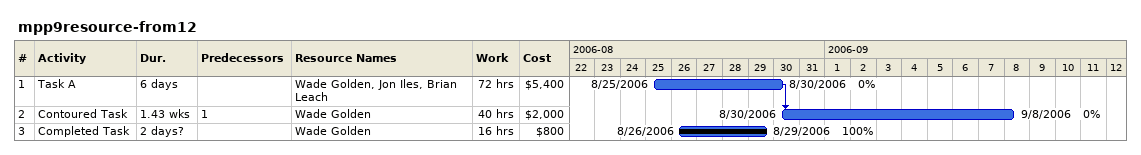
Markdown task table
mpp9resource-from12

| ID | Task | Duration | Start | Finish | Predecessors | Resources | % complete | Work (h) | Cost ($) |
|---|---|---|---|---|---|---|---|---|---|
| 1 | Task A | 6d | 2006-08-25 | 2006-08-30 |  | Wade Golden, Jon Iles, Brian Leach | 0 | 72 | 5400 |
| 2 | Contoured Task | 1.43w | 2006-08-30 | 2006-09-08 | 1 | Wade Golden | 0 | 40 | 2000 |
| 3 | Completed Task | 2d? | 2006-08-26 | 2006-08-29 |  | Wade Golden | 100 | 16 | 800 |
